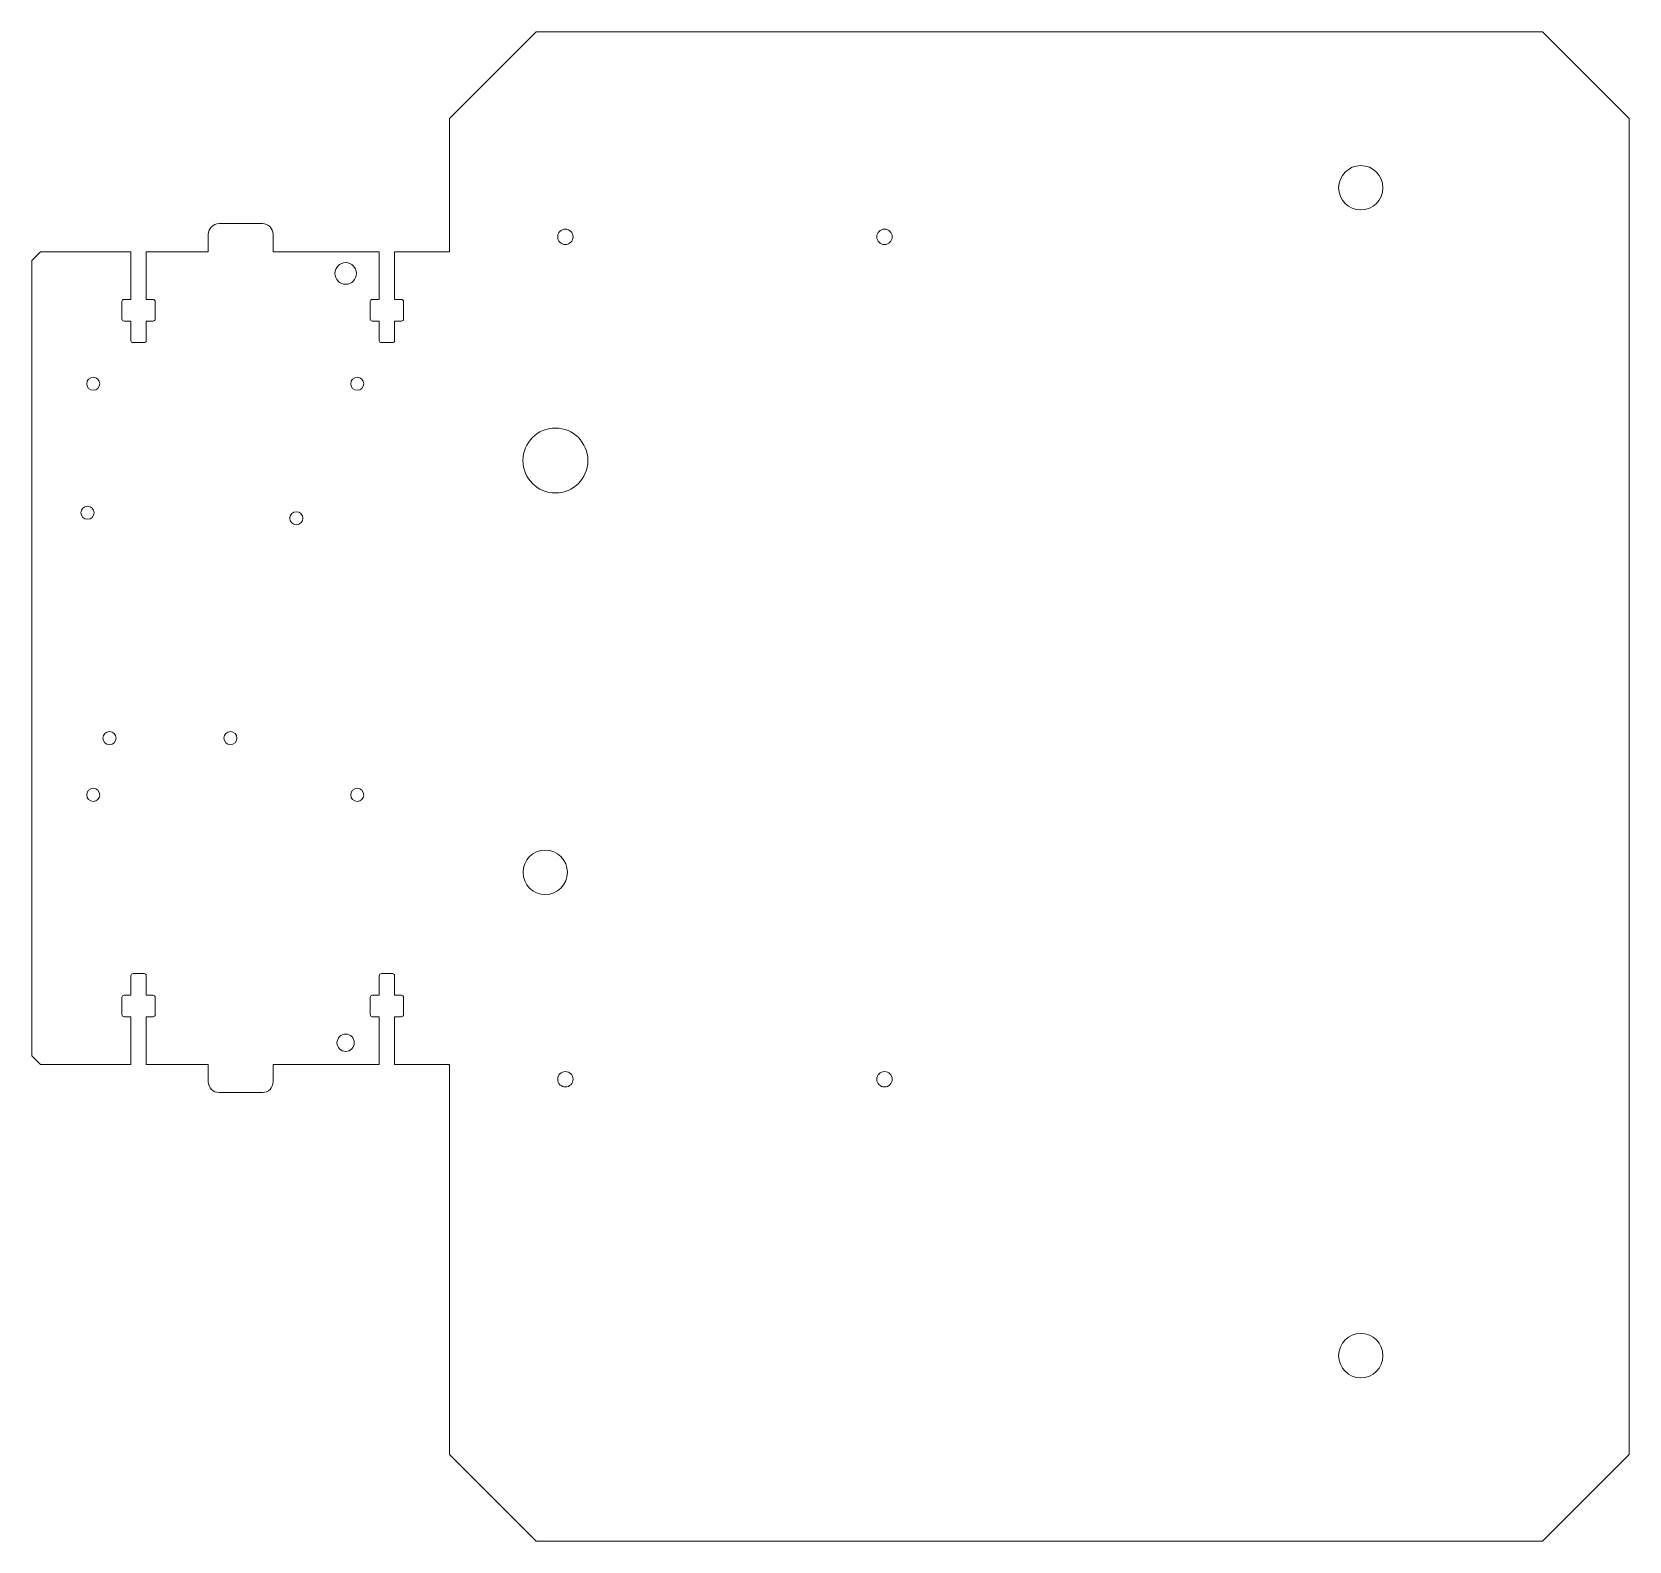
# Model space of a CAD drawing. Header units: millimetres. Extents: x 0 to 369, y 0 to 349.
import ezdxf

# ---------------------------------------------------------------- set-up
doc = ezdxf.new("R2010")
doc.units = ezdxf.units.MM

msp = doc.modelspace()

# ---------------------------------------------------------------- linework, layer by layer
at = {"color": 7, "linetype": 'Continuous', "lineweight": 15}
for p, q in [((116.5, 348.72), (96.5, 328.72)), ((349.1, 348.72), (116.5, 348.72)), ((369.1, 328.72), (349.1, 348.72)), ((96.5, 328.72), (96.5, 297.92)), ((369.1, 20), (369.1, 328.72)), ((53.25, 304.42), (43.25, 304.42)), ((40.75, 301.92), (40.75, 297.92)), ((55.75, 297.92), (55.75, 301.92)), ((2, 297.92), (0, 295.92)), ((0, 295.92), (0, 112.14)), ((22.86, 297.92), (2, 297.92)), ((22.86, 286.92), (22.86, 297.92)), ((26.41, 297.92), (26.41, 286.92)), ((40.75, 297.92), (26.41, 297.92)), ((80.25, 297.92), (55.75, 297.92)), ((80.25, 286.92), (80.25, 297.92)), ((83.8, 297.92), (83.8, 286.92)), ((96.5, 297.92), (83.8, 297.92)), ((20.775, 282.42), (20.775, 286.42)), ((21.275, 286.92), (22.86, 286.92)), ((26.41, 286.92), (27.995, 286.92)), ((28.495, 286.42), (28.495, 282.42)), ((78.165, 282.42), (78.165, 286.42)), ((78.665, 286.92), (80.25, 286.92)), ((83.8, 286.92), (85.385, 286.92)), ((85.885, 286.42), (85.885, 282.42)), ((22.86, 281.92), (21.275, 281.92)), ((22.86, 277.42), (22.86, 281.92)), ((26.41, 281.92), (26.41, 277.42)), ((27.995, 281.92), (26.41, 281.92)), ((80.25, 281.92), (78.665, 281.92)), ((80.25, 277.42), (80.25, 281.92)), ((83.8, 281.92), (83.8, 277.42)), ((85.385, 281.92), (83.8, 281.92)), ((25.91, 276.92), (23.36, 276.92)), ((83.3, 276.92), (80.75, 276.92)), ((22.86, 126.14), (22.86, 130.64)), ((23.36, 131.14), (25.91, 131.14)), ((26.41, 130.64), (26.41, 126.14)), ((80.25, 126.14), (80.25, 130.64)), ((80.75, 131.14), (83.3, 131.14)), ((83.8, 130.64), (83.8, 126.14)), ((20.775, 121.64), (20.775, 125.64)), ((21.275, 126.14), (22.86, 126.14)), ((26.41, 126.14), (27.995, 126.14)), ((28.495, 125.64), (28.495, 121.64)), ((78.165, 121.64), (78.165, 125.64)), ((78.665, 126.14), (80.25, 126.14)), ((83.8, 126.14), (85.385, 126.14)), ((85.885, 125.64), (85.885, 121.64)), ((22.86, 121.14), (21.275, 121.14)), ((22.86, 110.14), (22.86, 121.14)), ((26.41, 121.14), (26.41, 110.14)), ((27.995, 121.14), (26.41, 121.14)), ((80.25, 121.14), (78.665, 121.14)), ((80.25, 110.14), (80.25, 121.14)), ((83.8, 121.14), (83.8, 110.14)), ((85.385, 121.14), (83.8, 121.14)), ((0, 112.14), (2, 110.14)), ((2, 110.14), (22.86, 110.14)), ((26.41, 110.14), (40.75, 110.14)), ((40.75, 110.14), (40.75, 106.14)), ((55.75, 110.14), (80.25, 110.14)), ((55.75, 106.14), (55.75, 110.14)), ((83.8, 110.14), (96.5, 110.14)), ((96.5, 110.14), (96.5, 20)), ((43.25, 103.64), (53.25, 103.64)), ((96.5, 20), (116.5, 0)), ((349.1, 0), (369.1, 20)), ((116.5, 0), (349.1, 0))]:
    msp.add_line(p, q, dxfattribs=at)
for centre, radius in [((307.1, 312.72), 5.125), ((123.275, 301.37), 1.775), ((197.025, 301.37), 1.775), ((72.5, 292.92), 2.5), ((14.175, 267.42), 1.51), ((75.175, 267.42), 1.51), ((120.975, 249.682), 7.5), ((12.84, 237.62), 1.51), ((61.1, 236.35), 1.51), ((17.92, 185.55), 1.51), ((45.86, 185.55), 1.51), ((14.175, 172.42), 1.51), ((75.175, 172.42), 1.51), ((118.629, 154.526), 5.125), ((72.5, 115.14), 2), ((123.275, 106.71), 1.775), ((197.025, 106.71), 1.775), ((307.1, 42.845), 5.125)]:
    msp.add_circle(centre, radius, dxfattribs=at)
for centre, radius, start, end in [((43.25, 301.92), 2.5, 90, 180), ((53.25, 301.92), 2.5, 0, 90), ((21.275, 286.42), 0.5, 90, 180), ((27.995, 286.42), 0.5, 0, 90), ((78.665, 286.42), 0.5, 90, 180), ((85.385, 286.42), 0.5, 0, 90), ((21.275, 282.42), 0.5, 180, 270), ((27.995, 282.42), 0.5, 270, 0), ((78.665, 282.42), 0.5, 180, 270), ((85.385, 282.42), 0.5, 270, 0), ((23.36, 277.42), 0.5, 180, 270), ((25.91, 277.42), 0.5, 270, 0), ((80.75, 277.42), 0.5, 180, 270), ((83.3, 277.42), 0.5, 270, 0), ((23.36, 130.64), 0.5, 90, 180), ((25.91, 130.64), 0.5, 0, 90), ((80.75, 130.64), 0.5, 90, 180), ((83.3, 130.64), 0.5, 0, 90), ((21.275, 125.64), 0.5, 90, 180), ((27.995, 125.64), 0.5, 0, 90), ((78.665, 125.64), 0.5, 90, 180), ((85.385, 125.64), 0.5, 0, 90), ((21.275, 121.64), 0.5, 180, 270), ((27.995, 121.64), 0.5, 270, 360), ((78.665, 121.64), 0.5, 180, 270), ((85.385, 121.64), 0.5, 270, 0), ((43.25, 106.14), 2.5, 180, 270), ((53.25, 106.14), 2.5, 270, 0)]:
    msp.add_arc(centre, radius, start, end, dxfattribs=at)

doc.saveas('drawing.dxf')
